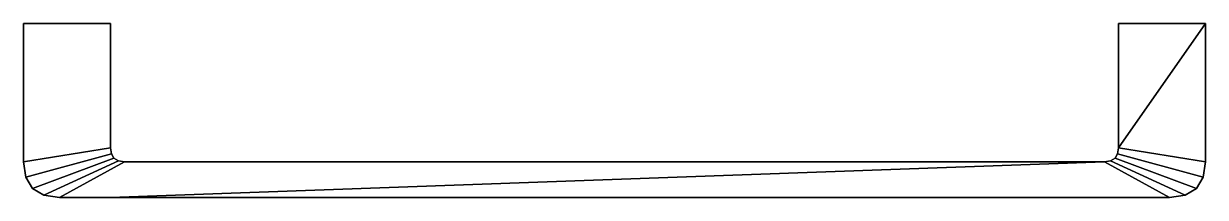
# Model space of a CAD drawing. Extents: x -85 to 85, y -25 to 0.
import ezdxf

# ---------------------------------------------------------------- set-up
doc = ezdxf.new("R2010")
doc.units = 0
doc.layers.add('METAL', color=196, linetype='CONTINUOUS')

msp = doc.modelspace()

# ---------------------------------------------------------------- meshes
at = {"layer": 'METAL'}
mesh = msp.add_polyface(dxfattribs=at)
corners = [(84.89, 0, 5.14), (84.89, -19.86, -5), (84.56, -22.1, 5.09), (84.56, -22.1, -4.95), (83.59, -23.71, 4.95), (83.59, -23.71, -4.81), (81.98, -24.67, 4.72), (81.98, -24.67, -4.58), (79.71, -25, -4.25), (72.4, 0, 3.33), (72.4, -25, 3.33), (72.4, -17.86, 3.33), (72.4, 0, -3.2), (72.27, -18.73, 3.33), (71.9, -19.36, 3.33), (71.27, -19.73, 3.33), (70.4, -19.86, 3.33), (-71.38, -19.73, 3.33), (-71.38, -19.73, -3.2), (-72.01, -19.36, 3.33), (-72.01, -19.36, -3.2), (-72.38, -18.73, 3.33), (-72.38, -18.73, -3.2), (-72.51, 0, 3.33), (-72.51, -17.86, -3.2), (-72.51, 0, -3.2), (-79.83, -25, -4.25), (-82.09, -24.67, -4.58), (-83.71, -23.71, -4.81), (-84.68, -22.1, -4.95), (-85, 0, 5.14), (-85, 0, -5), (-85, -19.86, -5), (-85, -19.86, -5), (-85, 0, -5), (-85, 0, -5), (-85, -19.86, 5.14), (-85, -19.86, 5.14), (-85, 0, 5.14), (-85, 0, 5.14), (-84.68, -22.1, -4.95), (-84.68, -22.1, 5.09), (-84.68, -22.1, 5.09), (-83.71, -23.71, -4.81), (-83.71, -23.71, 4.95), (-83.71, -23.71, 4.95), (-82.09, -24.67, -4.58), (-82.09, -24.67, 4.72), (-82.09, -24.67, 4.72), (-79.83, -25, -4.25), (-79.83, -25, 4.39), (-79.83, -25, 4.39), (-72.51, 0, -3.2), (-72.51, 0, -3.2), (-72.51, -17.86, -3.2), (-72.51, -25, -3.2), (-72.51, -25, -3.2), (-72.51, -17.86, 3.33), (-72.51, -17.86, 3.33), (-72.51, -25, 3.33), (-72.51, -25, 3.33), (-72.51, 0, 3.33), (-72.51, 0, 3.33), (-72.38, -18.73, -3.2), (-72.38, -18.73, 3.33), (-72.01, -19.36, -3.2), (-72.01, -19.36, 3.33), (-71.38, -19.73, -3.2), (-71.38, -19.73, 3.33), (-70.51, -19.86, -3.2), (-70.51, -19.86, -3.2), (-70.51, -19.86, 3.33), (-70.51, -19.86, 3.33), (70.4, -19.86, -3.2), (70.4, -19.86, -3.2), (70.4, -19.86, 3.33), (71.27, -19.73, -3.2), (71.27, -19.73, -3.2), (71.27, -19.73, 3.33), (71.9, -19.36, -3.2), (71.9, -19.36, -3.2), (71.9, -19.36, 3.33), (72.27, -18.73, -3.2), (72.27, -18.73, -3.2), (72.27, -18.73, 3.33), (72.4, 0, -3.2), (72.4, 0, -3.2), (72.4, -17.86, -3.2), (72.4, -17.86, -3.2), (72.4, -25, -3.2), (72.4, -25, -3.2), (72.4, -17.86, 3.33), (72.4, -25, 3.33), (72.4, 0, 3.33), (72.4, 0, 3.33), (79.71, -25, -4.25), (79.71, -25, 4.39), (79.71, -25, 4.39), (81.98, -24.67, -4.58), (81.98, -24.67, 4.72), (83.59, -23.71, -4.81), (83.59, -23.71, 4.95), (84.56, -22.1, -4.95), (84.56, -22.1, 5.09), (84.89, -19.86, -5), (84.89, 0, -5), (84.89, 0, -5), (84.89, 0, -5), (84.89, -19.86, 5.14), (84.89, -19.86, 5.14), (84.89, 0, 5.14), (84.89, 0, 5.14)]
mesh.append_faces([[corners[k] for k in face] for face in [(105, 85, 94, 111), (95, 96, 92, 90), (107, 1, 88, 88), (107, 88, 86, 86), (9, 12, 87, 91), (106, 110, 108, 104), (98, 99, 96, 95), (100, 101, 99, 98), (102, 103, 101, 100), (104, 108, 103, 102), (76, 73, 75, 78), (79, 76, 78, 81), (82, 79, 81, 84), (87, 82, 84, 91), (0, 93, 11, 109), (97, 6, 15, 16), (1, 3, 83, 88), (5, 80, 83, 3), (7, 77, 80, 5), (8, 74, 77, 7), (6, 4, 14, 15), (4, 2, 13, 14), (109, 11, 13, 2), (55, 26, 70, 74), (89, 55, 74, 8), (34, 39, 62, 52), (49, 56, 59, 50), (35, 25, 24, 32), (61, 57, 54, 53), (31, 33, 37, 30), (56, 90, 92, 59), (46, 49, 50, 47), (43, 46, 47, 44), (40, 43, 44, 41), (33, 40, 41, 37), (67, 68, 71, 69), (65, 66, 68, 67), (63, 64, 66, 65), (54, 57, 64, 63), (58, 23, 38, 36), (51, 72, 17, 48), (32, 24, 22, 29), (28, 29, 22, 20), (27, 28, 20, 18), (26, 27, 18, 70), (48, 17, 19, 45), (45, 19, 21, 42), (36, 42, 21, 58), (10, 97, 16, 60), (72, 51, 60, 16), (73, 69, 71, 75)]])

doc.saveas('drawing.dxf')
